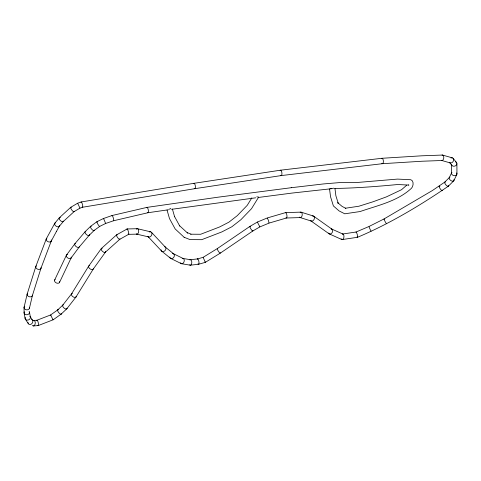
<?xml version="1.0" encoding="UTF-8"?>
<svg xmlns="http://www.w3.org/2000/svg" width="481" height="481" viewBox="0 0 481 481"><rect width="100%" height="100%" fill="white"/><g stroke="black" fill="none" stroke-linecap="round" stroke-linejoin="round"><path stroke-width="0.72" d="M105.646 223.479L103.583 218.476L112.073 215.524L146.945 207.389L217.875 197.216L291.294 187.704M24.08 307.293L27.146 294.174M29.449 308.189L32.431 295.406M27.177 294.047L35.804 266.552M32.401 295.532L40.981 268.194M35.847 266.438L46.26 238.919M40.945 268.308L51.263 241.041M54.642 280.05L66.396 255.219M59.53 282.413L71.146 257.87M449.248 177.717L451.695 172.625M453.884 180.603L456.83 174.477M46.308 238.81L54.75 223.322M51.214 241.143L56.487 231.361M56.433 231.457L59.331 226.25M251.822 197.865L247.246 205.321L237.235 215.68L228.902 222.174L219.601 226.966L200.649 234.265L190.795 234.205C192.917 234.842 185.113 231.656 187.566 233.051L179.311 225.475L179.738 226.01L174.465 216.402L174.615 216.793L172.402 209.067M258.459 197.426L251.539 208.67L240.855 219.745L231.848 226.761L221.825 231.926L201.695 239.682L190.037 239.616L184.127 237.265M71.567 293.831L88.763 266.017L101.299 248.605M76.046 296.903L93.278 269.035L105.483 252.092M66.51 255.038L74.898 243.729L85.179 231.65M71.032 258.056L79.155 247.096L89.232 235.263M62.789 305.116L71.627 293.747M66.847 308.742L75.986 296.987M54.804 223.238L59.325 217.815M59.223 226.425L63.348 221.47M449.476 177.387L444.829 182.058L432.419 190.524L384.054 218.939L368.915 226.533L356.006 232.028L342.508 234.031M448.394 186.171L453.697 180.844M85.233 231.583L90.578 226.353M89.171 235.323L94.144 230.459M57.738 309.89L62.849 305.056M61.213 314.075L66.793 308.802M59.379 217.755L70.737 207.317M63.294 221.531L74.056 211.646L79.948 208.159L82.534 207.245L194.835 188.672L281.271 175.571M101.413 248.479L116.564 234.866L127.104 228.974M105.369 252.218L119.781 239.279M406.734 185.179L401.545 189.7L386.423 196.873L373.052 201.767L358.862 206.235L345.268 208.249L345.869 208.375L342.099 206.403L337.734 202.699M448.34 186.213C419.642 205.742 389.562 223.809 357.509 237.289M90.626 226.31L96.915 221.711L103.559 218.452L103.668 218.831M94.096 230.501L99.741 226.371L105.64 223.479L113.564 220.755L147.968 212.728L168.362 209.782M57.786 309.854L50.607 314.971L52.862 319.468L53.211 319.775L61.165 314.111M198.617 264.267L205.333 262.343L220.304 253.132L252.82 230.994L259.8 226.936L269.126 223.076L286.454 218.007L300.439 217.574M70.779 207.287L77.633 203.222L81.175 201.966L193.957 183.315L280.495 170.196L382.004 158.279L421.687 155.814L442.358 155.056M119.745 239.31L128.625 234.343L137.001 234.139M38.221 325.571L53.211 319.775L53.157 319.336M285.51 212.632L267.322 217.947L257.383 222.054L249.934 226.389L217.364 248.563L203.12 257.329L197.511 258.934M342.207 239.562L357.479 237.295M171.591 209.319L255.694 197.817M258.369 197.469L291.955 193.085L331.457 188.72M281.211 175.577L382.521 163.684M291.227 187.71L323.358 183.952L339.58 182.594L355.73 182.606L397.516 179.094L410.822 179.732C414.075 180.682 413.48 186.351 411.465 188.263C397.48 201.329 377.729 205.399 360.119 211.538L344.781 213.804L339.063 210.906L333.381 205.91L330.537 196.723L329.533 188.883M190.38 259.722L197.559 258.922M190.41 265.181L198.563 264.273M334.421 188.468C355.543 188.149 376.605 186.532 397.649 184.53L408.904 185.071L408.369 184.951M33.796 320.466L37.013 320.22L50.619 314.959L50.968 315.265M33.442 325.944L38.179 325.577M382.449 163.69L421.951 161.237L442.003 160.504M285.564 212.62L300.775 212.133M127.134 228.962L137.338 228.703M182.936 258.447L190.554 259.728M181.662 263.744L190.229 265.181M137.53 228.734L150.691 231.836M136.712 234.115L148.707 236.947M442.658 155.092L452.417 157.888M441.708 160.468L450.234 162.915M301.172 212.187L313.323 216.011M300.036 217.52L311.225 221.038M331.692 229.028L343.001 234.109M329.238 233.88L341.714 239.484M173.352 253.673L183.273 258.55M170.809 258.477L181.331 263.642M313.66 216.179L331.914 229.154M310.888 220.869L329.016 233.754M165.242 247.036L173.689 253.884M161.73 251.184L170.478 258.267M184.223 237.355L175.156 228.938L169.51 218.639L167.039 210.053M151.455 232.293L165.44 247.222M147.944 236.484L161.532 250.998M337.939 202.892L338.341 203.619L335.882 195.767L334.974 188.6M453.18 158.375L456.463 162.452M449.47 162.422L451.918 165.458M268.963 222.931L268.506 220.412L267.28 218.158M77.681 203.277L79.924 208.063M30.117 316.486L32.528 320.202M25.379 319.162L28.355 323.743M257.702 222.475L257.413 222.066L259.8 226.84M369.083 226.816C368.861 226.731 371.104 231.553 371.085 231.133M205.165 261.959L205.333 262.337M203.229 257.569L205.321 262.319M29.467 312.133L30.381 317.129M24.11 313.005L25.114 318.518M456.902 163.606L456.95 173.851M451.479 164.995L451.515 173.364M24.05 307.557L24.074 312.59M71.242 257.082A2.724 1.726 31.3 0 1 69.402 258.568A2.724 1.726 31.3 0 1 66.456 256.511A2.724 1.726 31.3 0 1 67.562 254.515M59.65 281.595A2.718 1.852 25.3 0 1 56.337 282.93A2.718 1.852 25.3 0 1 55.117 279.521M111.941 215.747A2.718 0.511 73.9 0 1 113.348 218.121A2.718 0.511 73.9 0 1 113.282 220.551M99.783 226.317A2.73 0.481 59 0 1 97.601 223.743A2.73 0.481 59 0 1 97.415 221.981M146.717 207.576A2.718 0.836 79.3 0 1 148.334 210.221A2.718 0.836 79.3 0 1 147.451 212.41M79.347 246.543A2.718 1.503 38.5 0 1 75.908 246.428A2.718 1.503 38.5 0 1 75.721 243.356M89.37 234.53A2.718 1.329 43.1 0 1 86.388 234.512A2.718 1.329 43.1 0 1 85.816 231.361M94.276 230.134A2.724 1.016 49.8 0 1 91.378 228.806A2.724 1.016 49.8 0 1 91.336 226.317M333.628 188.113A2.718 2.195 -7.2 0 1 330.447 188.342M170.839 208.393A2.718 2.219 -16 0 1 169.017 209.193M258.387 196.885A2.718 1.714 31.5 0 1 256.806 196.813M193.693 183.508A2.718 0.932 81 0 1 195.364 186.219A2.718 0.932 81 0 1 194.216 188.275M280.116 170.539A2.718 1.004 82.3 0 1 281.878 172.763A2.718 1.004 82.3 0 1 280.754 175.337M381.607 158.483A2.718 1.13 84.9 0 1 383.369 161.189A2.718 1.13 84.9 0 1 381.812 163.293M442.057 155.104A2.736 1.587 -83.9 0 1 443.771 157.834A2.736 1.587 -83.9 0 1 441.612 160.426M451.004 157.996A2.754 2.092 -58.5 0 1 453.523 159.097A2.754 2.092 -58.5 0 1 452.29 162.422A2.754 2.092 -58.5 0 1 449.404 162.295M455.315 161.754A2.742 2.243 -19.2 0 1 455.868 165.56A2.742 2.243 -19.2 0 1 451.551 164.712M456.661 172.95A2.736 2.05 13.9 0 1 454.118 175.667A2.736 2.05 13.9 0 1 451.918 172.294M453.914 179.617A2.742 1.593 36.2 0 1 451.298 180.802A2.742 1.593 36.2 0 1 449.47 177.387M449.633 177.255A2.742 1.593 36.2 0 1 449.933 177.116M448.526 185.48A2.724 1.034 49.5 0 1 447.156 185.967A2.724 1.034 49.5 0 1 444.835 183.213A2.724 1.034 49.5 0 1 445.622 182.034M442.418 190.272A2.718 0.691 55.6 0 1 441.167 189.959A2.718 0.691 55.6 0 1 439.279 187.031A2.718 0.691 55.6 0 1 439.899 186.363M386.622 223.431A2.718 0.307 61.7 0 1 385.077 221.482A2.718 0.307 61.7 0 1 384.289 219.102M355.946 232.058A2.748 0.523 74 0 1 357.437 235.185A2.748 0.523 74 0 1 357.076 236.88M342.712 234.025A2.796 1.593 -84.7 0 1 343.723 237.999A2.796 1.593 -84.7 0 1 341.107 238.774M331.187 228.896A2.718 2.05 -60.4 0 1 332.112 232.678A2.718 2.05 -60.4 0 1 328.433 233.044M312.416 215.957A2.724 2.008 -64.2 0 1 314.165 219.21A2.724 2.008 -64.2 0 1 310.522 220.508M300.156 212.355A2.742 1.611 -83.1 0 1 302.2 215.109A2.742 1.611 -83.1 0 1 299.519 217.111M285.251 212.824A2.742 0.914 80.6 0 1 286.91 215.344A2.742 0.914 80.6 0 1 285.967 217.797M252.886 230.658A2.718 0.553 57.8 0 1 250.848 228.896A2.718 0.553 57.8 0 1 250.342 226.539M220.382 252.784A2.718 0.601 57.1 0 1 218.362 251.22A2.718 0.601 57.1 0 1 217.659 248.617M197.372 259.018A2.73 0.806 78.7 0 1 198.954 262.049A2.73 0.806 78.7 0 1 197.998 263.798M189.857 259.95A2.736 1.407 -89 0 1 191.793 262.608A2.736 1.407 -89 0 1 189.658 264.821M182.209 258.525A2.73 1.864 -72.8 0 1 184.223 260.035A2.73 1.864 -72.8 0 1 182.954 263.354A2.73 1.864 -72.8 0 1 180.573 262.824M172.426 253.535A2.718 2.08 -57.7 0 1 174.362 255.579A2.718 2.08 -57.7 0 1 172.216 258.513A2.718 2.08 -57.7 0 1 169.835 257.082M164.767 246.765A2.718 2.158 -47.1 0 1 164.749 250.884A2.718 2.158 -47.1 0 1 161.057 249.843M149.314 231.998A2.754 2.056 -62 0 1 151.816 232.996A2.754 2.056 -62 0 1 150.703 236.375A2.754 2.056 -62 0 1 147.877 236.363M136.376 229.184A2.73 1.557 -84.6 0 1 138.696 231.066A2.73 1.557 -84.6 0 1 136.436 233.988M126.96 229.094A2.844 0.529 73.8 0 1 128.499 231.986A2.844 0.529 73.8 0 1 128.193 233.928M119.859 238.847A2.736 0.752 54.7 0 1 118.651 238.774A2.736 0.752 54.7 0 1 116.649 235.864A2.736 0.752 54.7 0 1 117.196 234.975M105.579 251.316A2.73 1.365 42.3 0 1 104.016 252.315A2.73 1.365 42.3 0 1 101.359 249.867A2.73 1.365 42.3 0 1 102.261 248.262M93.434 268.651A2.718 1.653 33.8 0 1 89.694 268.59A2.718 1.653 33.8 0 1 89.737 265.5M76.202 296.524A2.718 1.617 34.9 0 1 72.565 296.458A2.718 1.617 34.9 0 1 72.397 293.344M67.027 308.129A2.724 1.359 42.4 0 1 64.015 308.026A2.724 1.359 42.4 0 1 63.258 304.858M61.327 313.396A2.724 0.968 50.7 0 1 60.071 313.852A2.724 0.968 50.7 0 1 57.798 311.117A2.724 0.968 50.7 0 1 58.393 309.866M36.73 320.556A2.754 0.703 76.8 0 1 38.276 322.715A2.754 0.703 76.8 0 1 37.879 325.403M33.381 320.562A2.76 1.623 -83.2 0 1 35.179 323.725A2.76 1.623 -83.2 0 1 32.455 325.378M31.566 319.51A2.748 2.146 -52.7 0 1 32.69 322.228A2.748 2.146 -52.7 0 1 30.008 324.513A2.748 2.146 -52.7 0 1 28.054 322.492M30.026 316.378A2.724 2.231 -21.6 0 1 28.024 320.063A2.724 2.231 -21.6 0 1 25.228 317.376M29.119 311.375A2.718 2.183 -5.2 0 1 26.966 314.748A2.718 2.183 -5.2 0 1 24.297 311.784M29.461 307.66A2.718 2.11 6.7 0 1 25.938 309.716A2.718 2.11 6.7 0 1 24.723 306.253M32.461 295.154A2.718 2.014 15.3 0 1 28.902 296.621A2.718 2.014 15.3 0 1 27.664 293.296M41.035 267.701A2.718 1.96 19.1 0 1 37.608 269.174A2.718 1.96 19.1 0 1 36.285 265.825M51.233 239.941A2.718 1.87 24.6 0 1 49.934 241.985A2.718 1.87 24.6 0 1 46.681 240.686A2.718 1.87 24.6 0 1 46.897 238.209M59.385 225.367A2.724 1.629 34.7 0 1 56.524 226.437A2.724 1.629 34.7 0 1 55.032 223.028M55.225 222.919A2.724 1.629 34.7 0 1 55.562 222.817M63.492 221.062A2.718 1.305 43.7 0 1 61.562 221.416A2.718 1.305 43.7 0 1 59.253 218.819A2.718 1.305 43.7 0 1 60.42 217.598M74.14 211.424A2.736 0.812 53.6 0 1 71.543 209.68A2.736 0.812 53.6 0 1 71.38 207.365M80.982 202.267A2.73 0.607 75.4 0 1 82.449 204.485A2.73 0.607 75.4 0 1 82.215 207.046"/></g></svg>
